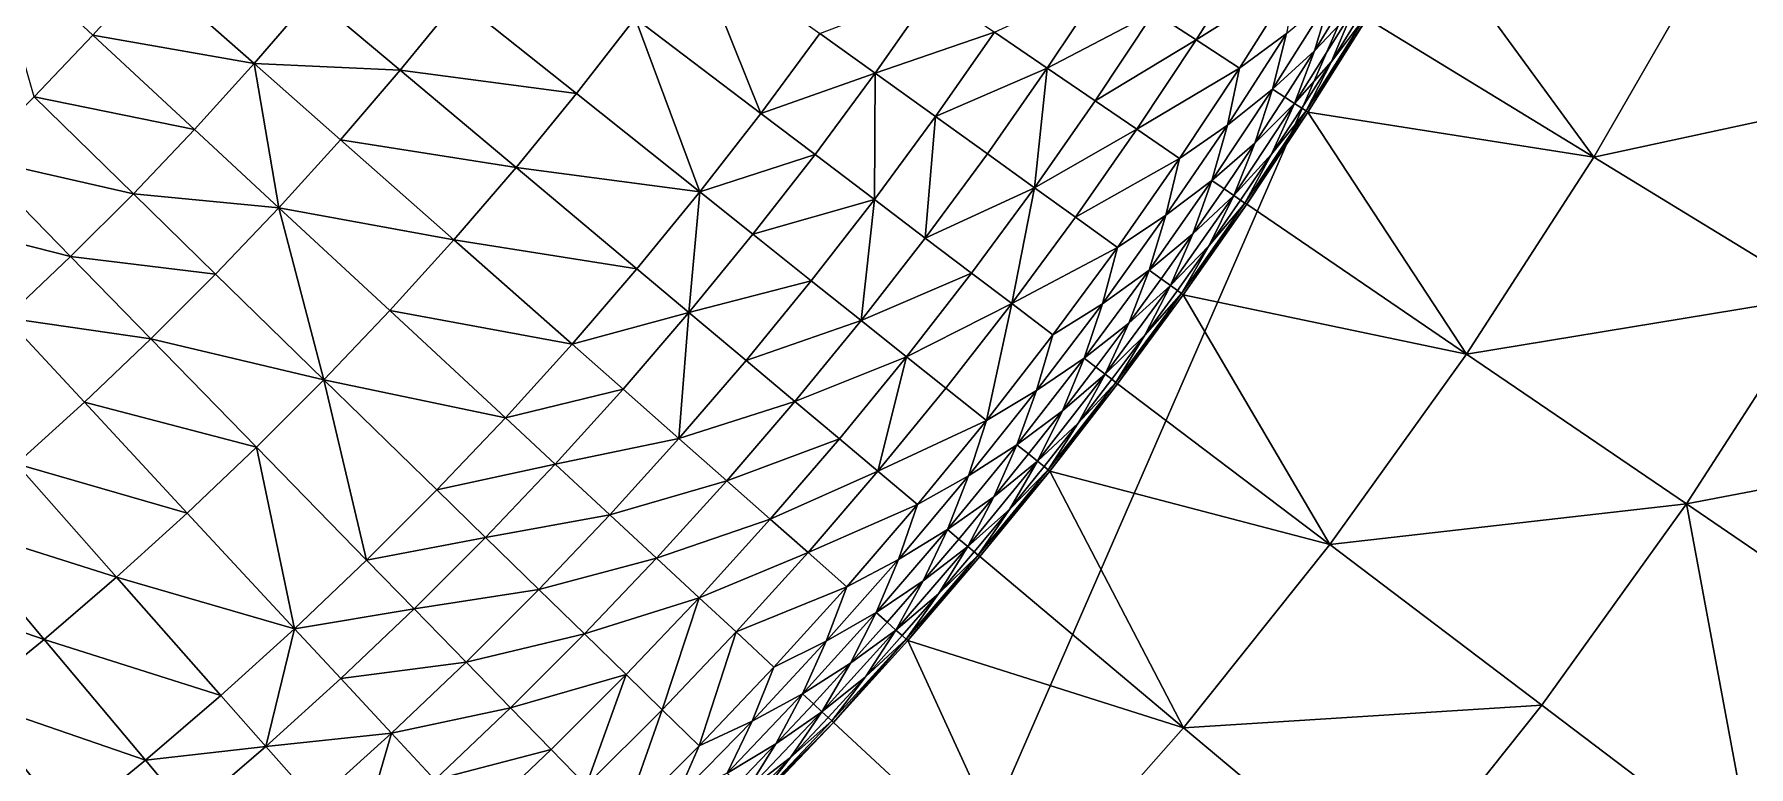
# Model space of a CAD drawing. Header units: millimetres. Extents: x -3250 to 5350, y -3250 to 3250.
# Drawn here: x 1382 to 2349, y -1725 to -1313 of the extents above; entities that cross this region are included whole.
import ezdxf

# ---------------------------------------------------------------- set-up
doc = ezdxf.new("R2010")
doc.units = ezdxf.units.MM
doc.header["$MEASUREMENT"] = 0
doc.layers.add('MESH_3D', color=2, linetype='CONTINUOUS')

msp = doc.modelspace()

# ---------------------------------------------------------------- linework, layer by layer
at = {"layer": 'MESH_3D'}
for points in [[(2150.48, 2436.79, 32500), (-3128.53, 880.23, 32500), (-2326.57, -2269.27, 32500)], [(2150.48, 2436.79, 32500), (-2326.57, -2269.27, 32500), (3105.61, 957.95, 32500)], [(3105.61, 957.95, 32500), (-2326.57, -2269.27, 32500), (-1962.36, -2590.68, 32500)], [(3105.61, 957.95, 32500), (-1962.36, -2590.68, 32500), (-1625, -2814.58, 32500)], [(3105.61, 957.95, 32500), (-1625, -2814.58, 32500), (-723.19, -3168.52, 32500)], [(3105.61, 957.95, 32500), (-723.19, -3168.52, 32500), (1410.12, -2928.15, 32500)], [(3105.61, 957.95, 32500), (1410.12, -2928.15, 32500), (2382.42, -2210.56, 32500)], [(2522.71, -1214.87, 24400), (2459.02, -1339.11, 24400), (2327.29, -1267.37, 24200)], [(2261.22, -1381.8, 24200), (2133.23, -1303.59, 24000), (2165.06, -1250, 24000)], [(2327.29, -1267.37, 24200), (2261.22, -1381.8, 24200), (2165.06, -1250, 24000)], [(1415.07, -1312.99, -794.3), (1381.89, -1347.86, -794.3), (1356.15, -1258.32, -840.76)], [(1447.36, -1277.3, -794.3), (1415.07, -1312.99, -794.3), (1356.15, -1258.32, -840.76)], [(1791.65, -1357.13, -547.31), (1720.75, -1303.42, -630.5), (1752.71, -1260.11, -630.5)], [(1824.93, -1312.04, -547.31), (1791.65, -1357.13, -547.31), (1752.71, -1260.11, -630.5)], [(2069.26, -1264.5, -303.82), (2037.09, -1315.69, -303.82), (2013.23, -1300.28, -355.73)], [(2094.17, -1279.72, -238.11), (2037.09, -1315.69, -303.82), (2069.26, -1264.5, -303.82)], [(2459.02, -1339.11, 24400), (2261.22, -1381.8, 24200), (2327.29, -1267.37, 24200)], [(1505.99, -1329.04, -744.25), (1415.07, -1312.99, -794.3), (1447.36, -1277.3, -794.3)], [(1538.65, -1291.08, -744.25), (1505.99, -1329.04, -744.25), (1447.36, -1277.3, -794.3)], [(1985.76, -1282.54, -406.77), (1953.17, -1331.65, -406.77), (1923.43, -1311.37, -455.71)], [(2013.23, -1300.28, -355.73), (1953.17, -1331.65, -406.77), (1985.76, -1282.54, -406.77)], [(2094.17, -1279.72, -238.11), (2061.61, -1331.53, -238.11), (2037.09, -1315.69, -303.82)], [(2088.08, -1312.03, -205.25), (2061.61, -1331.53, -238.11), (2094.17, -1279.72, -238.11)], [(1588.3, -1332.74, -698.41), (1505.99, -1329.04, -744.25), (1538.65, -1291.08, -744.25)], [(1621.03, -1292.73, -698.41), (1588.3, -1332.74, -698.41), (1538.65, -1291.08, -744.25)], [(1687.72, -1345.91, -630.5), (1588.3, -1332.74, -698.41), (1621.03, -1292.73, -698.41)], [(1720.75, -1303.42, -630.5), (1687.72, -1345.91, -630.5), (1621.03, -1292.73, -698.41)], [(1888.73, -1287.72, -506.08), (1856.04, -1334.4, -506.08), (1824.93, -1312.04, -547.31)], [(1923.43, -1311.37, -455.71), (1856.04, -1334.4, -506.08), (1888.73, -1287.72, -506.08)], [(2088.08, -1312.03, -205.25), (2112.97, -1291.21, -171.85), (2080.12, -1343.49, -171.85)], [(2103.73, -1321.86, -138.74), (2080.12, -1343.49, -171.85), (2112.97, -1291.21, -171.85)], [(2120.05, -1295.53, -138.74), (2103.73, -1321.86, -138.74), (2112.97, -1291.21, -171.85)], [(1757.26, -1401.37, -547.31), (1687.72, -1345.91, -630.5), (1720.75, -1303.42, -630.5)], [(1791.65, -1357.13, -547.31), (1757.26, -1401.37, -547.31), (1720.75, -1303.42, -630.5)], [(2013.23, -1300.28, -355.73), (1980.19, -1350.07, -355.73), (1953.17, -1331.65, -406.77)], [(2037.09, -1315.69, -303.82), (1980.19, -1350.07, -355.73), (2013.23, -1300.28, -355.73)], [(2103.73, -1321.86, -138.74), (2125.65, -1298.96, -105.25), (2092.61, -1351.55, -105.25)], [(2113.3, -1327.88, -71.93), (2092.61, -1351.55, -105.25), (2125.65, -1298.96, -105.25)], [(2132.22, -1302.97, -38.42), (2133.23, -1303.59), (2099.07, -1355.73, -38.42)], [(2113.3, -1327.88, -71.93), (2132.22, -1302.97, -38.42), (2099.07, -1355.73, -38.42)], [(2099.07, -1355.73, -38.42), (2133.23, -1303.59), (2100.06, -1356.37)], [(2133.23, -1303.59, 24000), (2100.06, -1356.37), (2133.23, -1303.59)], [(2133.23, -1303.59, 24000), (2100.06, -1356.37, 24000), (2100.06, -1356.37)], [(2261.22, -1381.8, 24200), (2100.06, -1356.37, 24000), (2133.23, -1303.59, 24000)], [(2120.05, -1295.53, -138.74), (2125.65, -1298.96, -105.25), (2103.73, -1321.86, -138.74)], [(2129.69, -1301.43, -71.93), (2113.3, -1327.88, -71.93), (2125.65, -1298.96, -105.25)], [(2129.69, -1301.43, -71.93), (2132.22, -1302.97, -38.42), (2113.3, -1327.88, -71.93)], [(1472.39, -1366.18, -744.25), (1381.89, -1347.86, -794.3), (1415.07, -1312.99, -794.3)], [(1505.99, -1329.04, -744.25), (1472.39, -1366.18, -744.25), (1415.07, -1312.99, -794.3)], [(1856.04, -1334.4, -506.08), (1791.65, -1357.13, -547.31), (1824.93, -1312.04, -547.31)], [(1923.43, -1311.37, -455.71), (1890.14, -1358.92, -455.71), (1856.04, -1334.4, -506.08)], [(1953.17, -1331.65, -406.77), (1890.14, -1358.92, -455.71), (1923.43, -1311.37, -455.71)], [(2088.08, -1312.03, -205.25), (2080.12, -1343.49, -171.85), (2054.72, -1363.68, -205.25)], [(2088.08, -1312.03, -205.25), (2054.72, -1363.68, -205.25), (2061.61, -1331.53, -238.11)], [(2037.09, -1315.69, -303.82), (2003.65, -1366.07, -303.82), (1980.19, -1350.07, -355.73)], [(2061.61, -1331.53, -238.11), (2003.65, -1366.07, -303.82), (2037.09, -1315.69, -303.82)], [(2103.73, -1321.86, -138.74), (2087.09, -1347.98, -138.74), (2080.12, -1343.49, -171.85)], [(2103.73, -1321.86, -138.74), (2092.61, -1351.55, -105.25), (2087.09, -1347.98, -138.74)], [(1519.89, -1410.25, -698.41), (1472.39, -1366.18, -744.25), (1505.99, -1329.04, -744.25)], [(1554.58, -1371.92, -698.41), (1519.89, -1410.25, -698.41), (1505.99, -1329.04, -744.25)], [(1588.3, -1332.74, -698.41), (1554.58, -1371.92, -698.41), (1505.99, -1329.04, -744.25)], [(1653.64, -1387.57, -630.5), (1554.58, -1371.92, -698.41), (1588.3, -1332.74, -698.41)], [(1687.72, -1345.91, -630.5), (1653.64, -1387.57, -630.5), (1588.3, -1332.74, -698.41)], [(1953.17, -1331.65, -406.77), (1919.36, -1379.93, -406.77), (1890.14, -1358.92, -455.71)], [(1945.91, -1399.02, -355.73), (1919.36, -1379.93, -406.77), (1953.17, -1331.65, -406.77)], [(1980.19, -1350.07, -355.73), (1945.91, -1399.02, -355.73), (1953.17, -1331.65, -406.77)], [(2061.61, -1331.53, -238.11), (2027.78, -1382.51, -238.11), (2003.65, -1366.07, -303.82)], [(2054.72, -1363.68, -205.25), (2027.78, -1382.51, -238.11), (2061.61, -1331.53, -238.11)], [(2113.3, -1327.88, -71.93), (2096.58, -1354.12, -71.93), (2092.61, -1351.55, -105.25)], [(2113.3, -1327.88, -71.93), (2099.07, -1355.73, -38.42), (2096.58, -1354.12, -71.93)], [(1856.04, -1334.4, -506.08), (1822.2, -1380.26, -506.08), (1791.65, -1357.13, -547.31)], [(1855.68, -1405.62, -455.71), (1822.2, -1380.26, -506.08), (1856.04, -1334.4, -506.08)], [(1890.14, -1358.92, -455.71), (1855.68, -1405.62, -455.71), (1856.04, -1334.4, -506.08)], [(2054.72, -1363.68, -205.25), (2080.12, -1343.49, -171.85), (2045.98, -1394.93, -171.85)], [(2070.12, -1373.9, -138.74), (2045.98, -1394.93, -171.85), (2080.12, -1343.49, -171.85)], [(2087.09, -1347.98, -138.74), (2070.12, -1373.9, -138.74), (2080.12, -1343.49, -171.85)], [(2459.02, -1339.11, 24400), (2389.21, -1460.02, 24400), (2261.22, -1381.8, 24200)], [(1437.87, -1402.46, -744.25), (1347.86, -1381.89, -794.3), (1381.89, -1347.86, -794.3)], [(1472.39, -1366.18, -744.25), (1437.87, -1402.46, -744.25), (1381.89, -1347.86, -794.3)], [(1757.26, -1401.37, -547.31), (1653.64, -1387.57, -630.5), (1687.72, -1345.91, -630.5)], [(2003.65, -1366.07, -303.82), (1945.91, -1399.02, -355.73), (1980.19, -1350.07, -355.73)], [(2070.12, -1373.9, -138.74), (2092.61, -1351.55, -105.25), (2058.26, -1403.3, -105.25)], [(2079.54, -1380.15, -71.93), (2058.26, -1403.3, -105.25), (2092.61, -1351.55, -105.25)], [(2087.09, -1347.98, -138.74), (2092.61, -1351.55, -105.25), (2070.12, -1373.9, -138.74)], [(2096.58, -1354.12, -71.93), (2079.54, -1380.15, -71.93), (2092.61, -1351.55, -105.25)], [(1822.2, -1380.26, -506.08), (1757.26, -1401.37, -547.31), (1791.65, -1357.13, -547.31)], [(1884.36, -1427.35, -406.77), (1855.68, -1405.62, -455.71), (1890.14, -1358.92, -455.71)], [(1919.36, -1379.93, -406.77), (1884.36, -1427.35, -406.77), (1890.14, -1358.92, -455.71)], [(2099.07, -1355.73, -38.42), (2065.6, -1408.3), (2064.62, -1407.63, -38.42)], [(2079.54, -1380.15, -71.93), (2099.07, -1355.73, -38.42), (2064.62, -1407.63, -38.42)], [(2099.07, -1355.73, -38.42), (2100.06, -1356.37), (2065.6, -1408.3)], [(2100.06, -1356.37, 24000), (2065.6, -1408.3), (2100.06, -1356.37)], [(2100.06, -1356.37, 24000), (2065.6, -1408.3, 24000), (2065.6, -1408.3)], [(2189.53, -1492.8, 24200), (2065.6, -1408.3, 24000), (2100.06, -1356.37, 24000)], [(2096.58, -1354.12, -71.93), (2099.07, -1355.73, -38.42), (2079.54, -1380.15, -71.93)], [(2261.22, -1381.8, 24200), (2189.53, -1492.8, 24200), (2100.06, -1356.37, 24000)], [(1519.89, -1410.25, -698.41), (1437.87, -1402.46, -744.25), (1472.39, -1366.18, -744.25)], [(1618.53, -1428.36, -630.5), (1519.89, -1410.25, -698.41), (1554.58, -1371.92, -698.41)], [(1653.64, -1387.57, -630.5), (1618.53, -1428.36, -630.5), (1554.58, -1371.92, -698.41)], [(2003.65, -1366.07, -303.82), (1968.97, -1415.6, -303.82), (1945.91, -1399.02, -355.73)], [(2027.78, -1382.51, -238.11), (1968.97, -1415.6, -303.82), (2003.65, -1366.07, -303.82)], [(2054.72, -1363.68, -205.25), (2045.98, -1394.93, -171.85), (2020.08, -1414.48, -205.25)], [(2054.72, -1363.68, -205.25), (2020.08, -1414.48, -205.25), (2027.78, -1382.51, -238.11)], [(1402.46, -1437.87, -744.25), (1312.99, -1415.07, -794.3), (1347.86, -1381.89, -794.3)], [(1437.87, -1402.46, -744.25), (1402.46, -1437.87, -744.25), (1347.86, -1381.89, -794.3)], [(1822.2, -1380.26, -506.08), (1787.22, -1425.26, -506.08), (1757.26, -1401.37, -547.31)], [(1855.68, -1405.62, -455.71), (1787.22, -1425.26, -506.08), (1822.2, -1380.26, -506.08)], [(1945.91, -1399.02, -355.73), (1884.36, -1427.35, -406.77), (1919.36, -1379.93, -406.77)], [(2070.12, -1373.9, -138.74), (2052.83, -1399.6, -138.74), (2045.98, -1394.93, -171.85)], [(2070.12, -1373.9, -138.74), (2058.26, -1403.3, -105.25), (2052.83, -1399.6, -138.74)], [(2079.54, -1380.15, -71.93), (2062.17, -1405.97, -71.93), (2058.26, -1403.3, -105.25)], [(2079.54, -1380.15, -71.93), (2064.62, -1407.63, -38.42), (2062.17, -1405.97, -71.93)], [(2389.21, -1460.02, 24400), (2189.53, -1492.8, 24200), (2261.22, -1381.8, 24200)], [(1721.78, -1444.74, -547.31), (1618.53, -1428.36, -630.5), (1653.64, -1387.57, -630.5)], [(1757.26, -1401.37, -547.31), (1721.78, -1444.74, -547.31), (1653.64, -1387.57, -630.5)], [(2027.78, -1382.51, -238.11), (1992.68, -1432.64, -238.11), (1968.97, -1415.6, -303.82)], [(2020.08, -1414.48, -205.25), (1992.68, -1432.64, -238.11), (2027.78, -1382.51, -238.11)], [(1751.13, -1469.38, -506.08), (1721.78, -1444.74, -547.31), (1757.26, -1401.37, -547.31)], [(1787.22, -1425.26, -506.08), (1751.13, -1469.38, -506.08), (1757.26, -1401.37, -547.31)], [(1945.91, -1399.02, -355.73), (1910.43, -1447.1, -355.73), (1884.36, -1427.35, -406.77)], [(1933.07, -1464.24, -303.82), (1910.43, -1447.1, -355.73), (1945.91, -1399.02, -355.73)], [(1968.97, -1415.6, -303.82), (1933.07, -1464.24, -303.82), (1945.91, -1399.02, -355.73)], [(2020.08, -1414.48, -205.25), (2045.98, -1394.93, -171.85), (2010.57, -1445.5, -171.85)], [(2035.23, -1425.08, -138.74), (2010.57, -1445.5, -171.85), (2045.98, -1394.93, -171.85)], [(2052.83, -1399.6, -138.74), (2035.23, -1425.08, -138.74), (2045.98, -1394.93, -171.85)], [(2052.83, -1399.6, -138.74), (2058.26, -1403.3, -105.25), (2035.23, -1425.08, -138.74)], [(1484.26, -1447.71, -698.41), (1402.46, -1437.87, -744.25), (1437.87, -1402.46, -744.25)], [(1519.89, -1410.25, -698.41), (1484.26, -1447.71, -698.41), (1437.87, -1402.46, -744.25)], [(1545.32, -1507.26, -630.5), (1484.26, -1447.71, -698.41), (1519.89, -1410.25, -698.41)], [(1582.42, -1468.27, -630.5), (1545.32, -1507.26, -630.5), (1519.89, -1410.25, -698.41)], [(1618.53, -1428.36, -630.5), (1582.42, -1468.27, -630.5), (1519.89, -1410.25, -698.41)], [(1855.68, -1405.62, -455.71), (1820.06, -1451.45, -455.71), (1787.22, -1425.26, -506.08)], [(1848.19, -1473.88, -406.77), (1820.06, -1451.45, -455.71), (1855.68, -1405.62, -455.71)], [(1884.36, -1427.35, -406.77), (1848.19, -1473.88, -406.77), (1855.68, -1405.62, -455.71)], [(2035.23, -1425.08, -138.74), (2058.26, -1403.3, -105.25), (2022.64, -1454.18, -105.25)], [(2044.49, -1431.56, -71.93), (2022.64, -1454.18, -105.25), (2058.26, -1403.3, -105.25)], [(2064.62, -1407.63, -38.42), (2065.6, -1408.3), (2028.89, -1458.67, -38.42)], [(2044.49, -1431.56, -71.93), (2064.62, -1407.63, -38.42), (2028.89, -1458.67, -38.42)], [(2028.89, -1458.67, -38.42), (2065.6, -1408.3), (2029.85, -1459.36)], [(2065.6, -1408.3, 24000), (2029.85, -1459.36), (2065.6, -1408.3)], [(2065.6, -1408.3, 24000), (2029.85, -1459.36, 24000), (2029.85, -1459.36)], [(2189.53, -1492.8, 24200), (2029.85, -1459.36, 24000), (2065.6, -1408.3, 24000)], [(2062.17, -1405.97, -71.93), (2044.49, -1431.56, -71.93), (2058.26, -1403.3, -105.25)], [(2062.17, -1405.97, -71.93), (2064.62, -1407.63, -38.42), (2044.49, -1431.56, -71.93)], [(1402.46, -1437.87, -744.25), (1366.18, -1472.39, -744.25), (1312.99, -1415.07, -794.3)], [(1992.68, -1432.64, -238.11), (1933.07, -1464.24, -303.82), (1968.97, -1415.6, -303.82)], [(2020.08, -1414.48, -205.25), (2010.57, -1445.5, -171.85), (1984.19, -1464.4, -205.25)], [(2020.08, -1414.48, -205.25), (1984.19, -1464.4, -205.25), (1992.68, -1432.64, -238.11)], [(1685.23, -1487.22, -547.31), (1582.42, -1468.27, -630.5), (1618.53, -1428.36, -630.5)], [(1721.78, -1444.74, -547.31), (1685.23, -1487.22, -547.31), (1618.53, -1428.36, -630.5)], [(1820.06, -1451.45, -455.71), (1751.13, -1469.38, -506.08), (1787.22, -1425.26, -506.08)], [(1910.43, -1447.1, -355.73), (1848.19, -1473.88, -406.77), (1884.36, -1427.35, -406.77)], [(2035.23, -1425.08, -138.74), (2017.3, -1450.34, -138.74), (2010.57, -1445.5, -171.85)], [(2035.23, -1425.08, -138.74), (2022.64, -1454.18, -105.25), (2017.3, -1450.34, -138.74)], [(1447.71, -1484.26, -698.41), (1366.18, -1472.39, -744.25), (1402.46, -1437.87, -744.25)], [(1484.26, -1447.71, -698.41), (1447.71, -1484.26, -698.41), (1402.46, -1437.87, -744.25)], [(1992.68, -1432.64, -238.11), (1956.34, -1481.87, -238.11), (1933.07, -1464.24, -303.82)], [(1984.19, -1464.4, -205.25), (1956.34, -1481.87, -238.11), (1992.68, -1432.64, -238.11)], [(2044.49, -1431.56, -71.93), (2026.48, -1456.94, -71.93), (2022.64, -1454.18, -105.25)], [(2044.49, -1431.56, -71.93), (2028.89, -1458.67, -38.42), (2026.48, -1456.94, -71.93)], [(1545.32, -1507.26, -630.5), (1447.71, -1484.26, -698.41), (1484.26, -1447.71, -698.41)], [(1751.13, -1469.38, -506.08), (1685.23, -1487.22, -547.31), (1721.78, -1444.74, -547.31)], [(1910.43, -1447.1, -355.73), (1873.76, -1494.27, -355.73), (1848.19, -1473.88, -406.77)], [(1933.07, -1464.24, -303.82), (1873.76, -1494.27, -355.73), (1910.43, -1447.1, -355.73)], [(1984.19, -1464.4, -205.25), (2010.57, -1445.5, -171.85), (1973.91, -1495.18, -171.85)], [(1999.07, -1475.38, -138.74), (1973.91, -1495.18, -171.85), (2010.57, -1445.5, -171.85)], [(2017.3, -1450.34, -138.74), (1999.07, -1475.38, -138.74), (2010.57, -1445.5, -171.85)], [(1820.06, -1451.45, -455.71), (1783.31, -1496.37, -455.71), (1751.13, -1469.38, -506.08)], [(1848.19, -1473.88, -406.77), (1783.31, -1496.37, -455.71), (1820.06, -1451.45, -455.71)], [(1999.07, -1475.38, -138.74), (2022.64, -1454.18, -105.25), (1985.75, -1504.15, -105.25)], [(2008.16, -1482.09, -71.93), (1985.75, -1504.15, -105.25), (2022.64, -1454.18, -105.25)], [(2028.89, -1458.67, -38.42), (1992.83, -1509.51), (1991.89, -1508.8, -38.42)], [(2008.16, -1482.09, -71.93), (2028.89, -1458.67, -38.42), (1991.89, -1508.8, -38.42)], [(2028.89, -1458.67, -38.42), (2029.85, -1459.36), (1992.83, -1509.51)], [(2029.85, -1459.36, 24000), (1992.83, -1509.51), (2029.85, -1459.36)], [(2029.85, -1459.36, 24000), (1992.83, -1509.51, 24000), (1992.83, -1509.51)], [(2112.4, -1600.08, 24200), (1992.83, -1509.51, 24000), (2029.85, -1459.36, 24000)], [(2017.3, -1450.34, -138.74), (2022.64, -1454.18, -105.25), (1999.07, -1475.38, -138.74)], [(2026.48, -1456.94, -71.93), (2008.16, -1482.09, -71.93), (2022.64, -1454.18, -105.25)], [(2026.48, -1456.94, -71.93), (2028.89, -1458.67, -38.42), (2008.16, -1482.09, -71.93)], [(2189.53, -1492.8, 24200), (2112.4, -1600.08, 24200), (2029.85, -1459.36, 24000)], [(1647.63, -1528.77, -547.31), (1545.32, -1507.26, -630.5), (1582.42, -1468.27, -630.5)], [(1685.23, -1487.22, -547.31), (1647.63, -1528.77, -547.31), (1582.42, -1468.27, -630.5)], [(1933.07, -1464.24, -303.82), (1895.97, -1511.98, -303.82), (1873.76, -1494.27, -355.73)], [(1918.79, -1530.18, -238.11), (1895.97, -1511.98, -303.82), (1933.07, -1464.24, -303.82)], [(1956.34, -1481.87, -238.11), (1918.79, -1530.18, -238.11), (1933.07, -1464.24, -303.82)], [(1984.19, -1464.4, -205.25), (1973.91, -1495.18, -171.85), (1947.07, -1513.41, -205.25)], [(1984.19, -1464.4, -205.25), (1947.07, -1513.41, -205.25), (1956.34, -1481.87, -238.11)], [(2389.21, -1460.02, 24400), (2313.47, -1577.3, 24400), (2189.53, -1492.8, 24200)], [(2517.21, -1538.23, 24600), (2313.47, -1577.3, 24400), (2389.21, -1460.02, 24400)], [(1410.25, -1519.89, -698.41), (1371.92, -1554.58, -698.41), (1366.18, -1472.39, -744.25)], [(1447.71, -1484.26, -698.41), (1410.25, -1519.89, -698.41), (1366.18, -1472.39, -744.25)], [(1751.13, -1469.38, -506.08), (1713.96, -1512.58, -506.08), (1685.23, -1487.22, -547.31)], [(1745.45, -1540.36, -455.71), (1713.96, -1512.58, -506.08), (1751.13, -1469.38, -506.08)], [(1783.31, -1496.37, -455.71), (1745.45, -1540.36, -455.71), (1751.13, -1469.38, -506.08)], [(1848.19, -1473.88, -406.77), (1810.87, -1519.5, -406.77), (1783.31, -1496.37, -455.71)], [(1873.76, -1494.27, -355.73), (1810.87, -1519.5, -406.77), (1848.19, -1473.88, -406.77)], [(1999.07, -1475.38, -138.74), (1980.52, -1500.18, -138.74), (1973.91, -1495.18, -171.85)], [(1999.07, -1475.38, -138.74), (1985.75, -1504.15, -105.25), (1980.52, -1500.18, -138.74)], [(1507.26, -1545.32, -630.5), (1410.25, -1519.89, -698.41), (1447.71, -1484.26, -698.41)], [(1545.32, -1507.26, -630.5), (1507.26, -1545.32, -630.5), (1447.71, -1484.26, -698.41)], [(1713.96, -1512.58, -506.08), (1647.63, -1528.77, -547.31), (1685.23, -1487.22, -547.31)], [(1947.07, -1513.41, -205.25), (1918.79, -1530.18, -238.11), (1956.34, -1481.87, -238.11)], [(2008.16, -1482.09, -71.93), (1989.53, -1507.01, -71.93), (1985.75, -1504.15, -105.25)], [(2008.16, -1482.09, -71.93), (1991.89, -1508.8, -38.42), (1989.53, -1507.01, -71.93)], [(1810.87, -1519.5, -406.77), (1745.45, -1540.36, -455.71), (1783.31, -1496.37, -455.71)], [(1873.76, -1494.27, -355.73), (1835.92, -1540.52, -355.73), (1810.87, -1519.5, -406.77)], [(1857.68, -1558.78, -303.82), (1835.92, -1540.52, -355.73), (1873.76, -1494.27, -355.73)], [(1895.97, -1511.98, -303.82), (1857.68, -1558.78, -303.82), (1873.76, -1494.27, -355.73)], [(1947.07, -1513.41, -205.25), (1973.91, -1495.18, -171.85), (1936.02, -1543.92, -171.85)], [(1961.66, -1524.76, -138.74), (1936.02, -1543.92, -171.85), (1973.91, -1495.18, -171.85)], [(1980.52, -1500.18, -138.74), (1961.66, -1524.76, -138.74), (1973.91, -1495.18, -171.85)], [(2313.47, -1577.3, 24400), (2112.4, -1600.08, 24200), (2189.53, -1492.8, 24200)], [(1569.37, -1609, -547.31), (1507.26, -1545.32, -630.5), (1545.32, -1507.26, -630.5)], [(1609, -1569.37, -547.31), (1569.37, -1609, -547.31), (1545.32, -1507.26, -630.5)], [(1647.63, -1528.77, -547.31), (1609, -1569.37, -547.31), (1545.32, -1507.26, -630.5)], [(1961.66, -1524.76, -138.74), (1985.75, -1504.15, -105.25), (1947.64, -1553.19, -105.25)], [(1970.59, -1531.69, -71.93), (1947.64, -1553.19, -105.25), (1985.75, -1504.15, -105.25)], [(1980.52, -1500.18, -138.74), (1985.75, -1504.15, -105.25), (1961.66, -1524.76, -138.74)], [(1989.53, -1507.01, -71.93), (1970.59, -1531.69, -71.93), (1985.75, -1504.15, -105.25)], [(1989.53, -1507.01, -71.93), (1991.89, -1508.8, -38.42), (1970.59, -1531.69, -71.93)], [(1713.96, -1512.58, -506.08), (1675.71, -1554.84, -506.08), (1647.63, -1528.77, -547.31)], [(1745.45, -1540.36, -455.71), (1675.71, -1554.84, -506.08), (1713.96, -1512.58, -506.08)], [(1918.79, -1530.18, -238.11), (1857.68, -1558.78, -303.82), (1895.97, -1511.98, -303.82)], [(1947.07, -1513.41, -205.25), (1908.73, -1561.48, -205.25), (1918.79, -1530.18, -238.11)], [(1947.07, -1513.41, -205.25), (1936.02, -1543.92, -171.85), (1908.73, -1561.48, -205.25)], [(1991.89, -1508.8, -38.42), (1954.58, -1558.72), (1953.66, -1557.99, -38.42)], [(1970.59, -1531.69, -71.93), (1991.89, -1508.8, -38.42), (1953.66, -1557.99, -38.42)], [(1991.89, -1508.8, -38.42), (1992.83, -1509.51), (1954.58, -1558.72)], [(1992.83, -1509.51, 24000), (1954.58, -1558.72), (1992.83, -1509.51)], [(1992.83, -1509.51, 24000), (1954.58, -1558.72, 24000), (1954.58, -1558.72)], [(2112.4, -1600.08, 24200), (1954.58, -1558.72, 24000), (1992.83, -1509.51, 24000)], [(1468.27, -1582.42, -630.5), (1371.92, -1554.58, -698.41), (1410.25, -1519.89, -698.41)], [(1507.26, -1545.32, -630.5), (1468.27, -1582.42, -630.5), (1410.25, -1519.89, -698.41)], [(1810.87, -1519.5, -406.77), (1772.43, -1564.18, -406.77), (1745.45, -1540.36, -455.71)], [(1835.92, -1540.52, -355.73), (1772.43, -1564.18, -406.77), (1810.87, -1519.5, -406.77)], [(1961.66, -1524.76, -138.74), (1942.5, -1549.09, -138.74), (1936.02, -1543.92, -171.85)], [(1961.66, -1524.76, -138.74), (1947.64, -1553.19, -105.25), (1942.5, -1549.09, -138.74)], [(1675.71, -1554.84, -506.08), (1609, -1569.37, -547.31), (1647.63, -1528.77, -547.31)], [(1918.79, -1530.18, -238.11), (1880.05, -1577.55, -238.11), (1857.68, -1558.78, -303.82)], [(1908.73, -1561.48, -205.25), (1880.05, -1577.55, -238.11), (1918.79, -1530.18, -238.11)], [(1970.59, -1531.69, -71.93), (1951.34, -1556.14, -71.93), (1947.64, -1553.19, -105.25)], [(1970.59, -1531.69, -71.93), (1953.66, -1557.99, -38.42), (1951.34, -1556.14, -71.93)], [(1528.77, -1647.63, -547.31), (1468.27, -1582.42, -630.5), (1507.26, -1545.32, -630.5)], [(1569.37, -1609, -547.31), (1528.77, -1647.63, -547.31), (1507.26, -1545.32, -630.5)], [(1745.45, -1540.36, -455.71), (1706.5, -1583.4, -455.71), (1675.71, -1554.84, -506.08)], [(1772.43, -1564.18, -406.77), (1706.5, -1583.4, -455.71), (1745.45, -1540.36, -455.71)], [(1835.92, -1540.52, -355.73), (1796.95, -1585.82, -355.73), (1772.43, -1564.18, -406.77)], [(1857.68, -1558.78, -303.82), (1796.95, -1585.82, -355.73), (1835.92, -1540.52, -355.73)], [(1908.73, -1561.48, -205.25), (1936.02, -1543.92, -171.85), (1896.93, -1591.71, -171.85)], [(1923.04, -1573.19, -138.74), (1896.93, -1591.71, -171.85), (1936.02, -1543.92, -171.85)], [(1942.5, -1549.09, -138.74), (1923.04, -1573.19, -138.74), (1936.02, -1543.92, -171.85)], [(2517.21, -1538.23, 24600), (2437.4, -1661.79, 24600), (2313.47, -1577.3, 24400)], [(1428.36, -1618.53, -630.5), (1332.74, -1588.3, -698.41), (1371.92, -1554.58, -698.41)], [(1468.27, -1582.42, -630.5), (1428.36, -1618.53, -630.5), (1371.92, -1554.58, -698.41)], [(1675.71, -1554.84, -506.08), (1636.43, -1596.13, -506.08), (1609, -1569.37, -547.31)], [(1706.5, -1583.4, -455.71), (1636.43, -1596.13, -506.08), (1675.71, -1554.84, -506.08)], [(1923.04, -1573.19, -138.74), (1947.64, -1553.19, -105.25), (1908.31, -1601.26, -105.25)], [(1931.79, -1580.35, -71.93), (1908.31, -1601.26, -105.25), (1947.64, -1553.19, -105.25)], [(1942.5, -1549.09, -138.74), (1947.64, -1553.19, -105.25), (1923.04, -1573.19, -138.74)], [(1951.34, -1556.14, -71.93), (1931.79, -1580.35, -71.93), (1947.64, -1553.19, -105.25)], [(1951.34, -1556.14, -71.93), (1953.66, -1557.99, -38.42), (1931.79, -1580.35, -71.93)], [(1772.43, -1564.18, -406.77), (1732.88, -1607.88, -406.77), (1706.5, -1583.4, -455.71)], [(1796.95, -1585.82, -355.73), (1732.88, -1607.88, -406.77), (1772.43, -1564.18, -406.77)], [(1857.68, -1558.78, -303.82), (1818.24, -1604.61, -303.82), (1796.95, -1585.82, -355.73)], [(1880.05, -1577.55, -238.11), (1818.24, -1604.61, -303.82), (1857.68, -1558.78, -303.82)], [(1908.73, -1561.48, -205.25), (1896.93, -1591.71, -171.85), (1869.21, -1608.58, -205.25)], [(1908.73, -1561.48, -205.25), (1869.21, -1608.58, -205.25), (1880.05, -1577.55, -238.11)], [(1953.66, -1557.99, -38.42), (1954.58, -1558.72), (1914.21, -1606.21, -38.42)], [(1931.79, -1580.35, -71.93), (1953.66, -1557.99, -38.42), (1914.21, -1606.21, -38.42)], [(1914.21, -1606.21, -38.42), (1954.58, -1558.72), (1915.11, -1606.97)], [(1954.58, -1558.72, 24000), (1915.11, -1606.97), (1954.58, -1558.72)], [(1954.58, -1558.72, 24000), (1915.11, -1606.97, 24000), (1915.11, -1606.97)], [(2030.02, -1703.39, 24200), (1915.11, -1606.97, 24000), (1954.58, -1558.72, 24000)], [(2112.4, -1600.08, 24200), (2030.02, -1703.39, 24200), (1954.58, -1558.72, 24000)], [(1636.43, -1596.13, -506.08), (1569.37, -1609, -547.31), (1609, -1569.37, -547.31)], [(1923.04, -1573.19, -138.74), (1903.28, -1597.04, -138.74), (1896.93, -1591.71, -171.85)], [(1923.04, -1573.19, -138.74), (1908.31, -1601.26, -105.25), (1903.28, -1597.04, -138.74)], [(1528.77, -1647.63, -547.31), (1428.36, -1618.53, -630.5), (1468.27, -1582.42, -630.5)], [(1706.5, -1583.4, -455.71), (1666.49, -1625.45, -455.71), (1636.43, -1596.13, -506.08)], [(1732.88, -1607.88, -406.77), (1666.49, -1625.45, -455.71), (1706.5, -1583.4, -455.71)], [(1880.05, -1577.55, -238.11), (1840.13, -1623.93, -238.11), (1818.24, -1604.61, -303.82)], [(1869.21, -1608.58, -205.25), (1840.13, -1623.93, -238.11), (1880.05, -1577.55, -238.11)], [(1931.79, -1580.35, -71.93), (1911.94, -1604.31, -71.93), (1908.31, -1601.26, -105.25)], [(1931.79, -1580.35, -71.93), (1914.21, -1606.21, -38.42), (1911.94, -1604.31, -71.93)], [(2313.47, -1577.3, 24400), (2231.97, -1690.65, 24400), (2112.4, -1600.08, 24200)], [(2351.54, -1781.22, 24600), (2231.97, -1690.65, 24400), (2313.47, -1577.3, 24400)], [(2437.4, -1661.79, 24600), (2351.54, -1781.22, 24600), (2313.47, -1577.3, 24400)], [(1387.57, -1653.64, -630.5), (1292.73, -1621.03, -698.41), (1332.74, -1588.3, -698.41)], [(1428.36, -1618.53, -630.5), (1387.57, -1653.64, -630.5), (1332.74, -1588.3, -698.41)], [(1796.95, -1585.82, -355.73), (1756.85, -1630.12, -355.73), (1732.88, -1607.88, -406.77)], [(1818.24, -1604.61, -303.82), (1756.85, -1630.12, -355.73), (1796.95, -1585.82, -355.73)], [(1869.21, -1608.58, -205.25), (1896.93, -1591.71, -171.85), (1856.65, -1638.51, -171.85)], [(1883.22, -1620.64, -138.74), (1856.65, -1638.51, -171.85), (1896.93, -1591.71, -171.85)], [(1903.28, -1597.04, -138.74), (1883.22, -1620.64, -138.74), (1896.93, -1591.71, -171.85)], [(1636.43, -1596.13, -506.08), (1596.13, -1636.43, -506.08), (1569.37, -1609, -547.31)], [(1666.49, -1625.45, -455.71), (1596.13, -1636.43, -506.08), (1636.43, -1596.13, -506.08)], [(1883.22, -1620.64, -138.74), (1908.31, -1601.26, -105.25), (1867.8, -1648.34, -105.25)], [(1891.79, -1628.02, -71.93), (1867.8, -1648.34, -105.25), (1908.31, -1601.26, -105.25)], [(1903.28, -1597.04, -138.74), (1908.31, -1601.26, -105.25), (1883.22, -1620.64, -138.74)], [(1911.94, -1604.31, -71.93), (1891.79, -1628.02, -71.93), (1908.31, -1601.26, -105.25)], [(1911.94, -1604.31, -71.93), (1914.21, -1606.21, -38.42), (1891.79, -1628.02, -71.93)], [(2231.97, -1690.65, 24400), (2030.02, -1703.39, 24200), (2112.4, -1600.08, 24200)], [(1596.13, -1636.43, -506.08), (1528.77, -1647.63, -547.31), (1569.37, -1609, -547.31)], [(1732.88, -1607.88, -406.77), (1692.26, -1650.58, -406.77), (1666.49, -1625.45, -455.71)], [(1756.85, -1630.12, -355.73), (1692.26, -1650.58, -406.77), (1732.88, -1607.88, -406.77)], [(1818.24, -1604.61, -303.82), (1777.67, -1649.44, -303.82), (1756.85, -1630.12, -355.73)], [(1840.13, -1623.93, -238.11), (1777.67, -1649.44, -303.82), (1818.24, -1604.61, -303.82)], [(1869.21, -1608.58, -205.25), (1828.52, -1654.68, -205.25), (1840.13, -1623.93, -238.11)], [(1869.21, -1608.58, -205.25), (1856.65, -1638.51, -171.85), (1828.52, -1654.68, -205.25)], [(1914.21, -1606.21, -38.42), (1874.45, -1654.21), (1873.57, -1653.43, -38.42)], [(1891.79, -1628.02, -71.93), (1914.21, -1606.21, -38.42), (1873.57, -1653.43, -38.42)], [(1914.21, -1606.21, -38.42), (1915.11, -1606.97), (1874.45, -1654.21)], [(1915.11, -1606.97, 24000), (1874.45, -1654.21), (1915.11, -1606.97)], [(1915.11, -1606.97, 24000), (1874.45, -1654.21, 24000), (1874.45, -1654.21)], [(2030.02, -1703.39, 24200), (1874.45, -1654.21, 24000), (1915.11, -1606.97, 24000)], [(1387.57, -1653.64, -630.5), (1345.91, -1687.72, -630.5), (1292.73, -1621.03, -698.41)], [(1487.22, -1685.23, -547.31), (1387.57, -1653.64, -630.5), (1428.36, -1618.53, -630.5)], [(1528.77, -1647.63, -547.31), (1487.22, -1685.23, -547.31), (1428.36, -1618.53, -630.5)], [(1883.22, -1620.64, -138.74), (1862.87, -1643.99, -138.74), (1856.65, -1638.51, -171.85)], [(1883.22, -1620.64, -138.74), (1867.8, -1648.34, -105.25), (1862.87, -1643.99, -138.74)], [(1666.49, -1625.45, -455.71), (1625.45, -1666.49, -455.71), (1596.13, -1636.43, -506.08)], [(1692.26, -1650.58, -406.77), (1625.45, -1666.49, -455.71), (1666.49, -1625.45, -455.71)], [(1756.85, -1630.12, -355.73), (1715.67, -1673.41, -355.73), (1692.26, -1650.58, -406.77)], [(1736, -1693.25, -303.82), (1715.67, -1673.41, -355.73), (1756.85, -1630.12, -355.73)], [(1777.67, -1649.44, -303.82), (1736, -1693.25, -303.82), (1756.85, -1630.12, -355.73)], [(1840.13, -1623.93, -238.11), (1799.07, -1669.3, -238.11), (1777.67, -1649.44, -303.82)], [(1828.52, -1654.68, -205.25), (1799.07, -1669.3, -238.11), (1840.13, -1623.93, -238.11)], [(1891.79, -1628.02, -71.93), (1871.35, -1651.47, -71.93), (1867.8, -1648.34, -105.25)], [(1891.79, -1628.02, -71.93), (1873.57, -1653.43, -38.42), (1871.35, -1651.47, -71.93)], [(1596.13, -1636.43, -506.08), (1554.84, -1675.71, -506.08), (1528.77, -1647.63, -547.31)], [(1625.45, -1666.49, -455.71), (1554.84, -1675.71, -506.08), (1596.13, -1636.43, -506.08)], [(1828.52, -1654.68, -205.25), (1856.65, -1638.51, -171.85), (1815.23, -1684.28, -171.85)], [(1842.23, -1667.09, -138.74), (1815.23, -1684.28, -171.85), (1856.65, -1638.51, -171.85)], [(1862.87, -1643.99, -138.74), (1842.23, -1667.09, -138.74), (1856.65, -1638.51, -171.85)], [(1512.58, -1713.96, -506.08), (1487.22, -1685.23, -547.31), (1528.77, -1647.63, -547.31)], [(1554.84, -1675.71, -506.08), (1512.58, -1713.96, -506.08), (1528.77, -1647.63, -547.31)], [(1692.26, -1650.58, -406.77), (1650.58, -1692.26, -406.77), (1625.45, -1666.49, -455.71)], [(1715.67, -1673.41, -355.73), (1650.58, -1692.26, -406.77), (1692.26, -1650.58, -406.77)], [(1756.9, -1713.63, -238.11), (1736, -1693.25, -303.82), (1777.67, -1649.44, -303.82)], [(1799.07, -1669.3, -238.11), (1756.9, -1713.63, -238.11), (1777.67, -1649.44, -303.82)], [(1842.23, -1667.09, -138.74), (1867.8, -1648.34, -105.25), (1826.12, -1694.39, -105.25)], [(1850.61, -1674.67, -71.93), (1826.12, -1694.39, -105.25), (1867.8, -1648.34, -105.25)], [(1862.87, -1643.99, -138.74), (1867.8, -1648.34, -105.25), (1842.23, -1667.09, -138.74)], [(1871.35, -1651.47, -71.93), (1850.61, -1674.67, -71.93), (1867.8, -1648.34, -105.25)], [(1871.35, -1651.47, -71.93), (1873.57, -1653.43, -38.42), (1850.61, -1674.67, -71.93)], [(1444.74, -1721.78, -547.31), (1345.91, -1687.72, -630.5), (1387.57, -1653.64, -630.5)], [(1487.22, -1685.23, -547.31), (1444.74, -1721.78, -547.31), (1387.57, -1653.64, -630.5)], [(1828.52, -1654.68, -205.25), (1786.7, -1699.76, -205.25), (1799.07, -1669.3, -238.11)], [(1828.52, -1654.68, -205.25), (1815.23, -1684.28, -171.85), (1786.7, -1699.76, -205.25)], [(1873.57, -1653.43, -38.42), (1832.63, -1700.43), (1831.76, -1699.63, -38.42)], [(1850.61, -1674.67, -71.93), (1873.57, -1653.43, -38.42), (1831.76, -1699.63, -38.42)], [(1873.57, -1653.43, -38.42), (1874.45, -1654.21), (1832.63, -1700.43)], [(1874.45, -1654.21, 24000), (1832.63, -1700.43, 24000), (1832.63, -1700.43)], [(1874.45, -1654.21, 24000), (1832.63, -1700.43), (1874.45, -1654.21)], [(1942.59, -1802.46, 24200), (1832.63, -1700.43, 24000), (1874.45, -1654.21, 24000)], [(2030.02, -1703.39, 24200), (1942.59, -1802.46, 24200), (1874.45, -1654.21, 24000)], [(1625.45, -1666.49, -455.71), (1583.4, -1706.5, -455.71), (1554.84, -1675.71, -506.08)], [(1650.58, -1692.26, -406.77), (1583.4, -1706.5, -455.71), (1625.45, -1666.49, -455.71)], [(1786.7, -1699.76, -205.25), (1756.9, -1713.63, -238.11), (1799.07, -1669.3, -238.11)], [(1842.23, -1667.09, -138.74), (1821.31, -1689.92, -138.74), (1815.23, -1684.28, -171.85)], [(1842.23, -1667.09, -138.74), (1826.12, -1694.39, -105.25), (1821.31, -1689.92, -138.74)], [(1583.4, -1706.5, -455.71), (1512.58, -1713.96, -506.08), (1554.84, -1675.71, -506.08)], [(1715.67, -1673.41, -355.73), (1673.41, -1715.67, -355.73), (1650.58, -1692.26, -406.77)], [(1693.25, -1736, -303.82), (1673.41, -1715.67, -355.73), (1715.67, -1673.41, -355.73)], [(1736, -1693.25, -303.82), (1693.25, -1736, -303.82), (1715.67, -1673.41, -355.73)], [(1850.61, -1674.67, -71.93), (1829.59, -1697.61, -71.93), (1826.12, -1694.39, -105.25)], [(1850.61, -1674.67, -71.93), (1831.76, -1699.63, -38.42), (1829.59, -1697.61, -71.93)], [(1401.37, -1757.26, -547.31), (1303.42, -1720.75, -630.5), (1345.91, -1687.72, -630.5)], [(1444.74, -1721.78, -547.31), (1401.37, -1757.26, -547.31), (1345.91, -1687.72, -630.5)], [(1512.58, -1713.96, -506.08), (1444.74, -1721.78, -547.31), (1487.22, -1685.23, -547.31)], [(1786.7, -1699.76, -205.25), (1815.23, -1684.28, -171.85), (1772.67, -1729.02, -171.85)], [(1800.1, -1712.5, -138.74), (1772.67, -1729.02, -171.85), (1815.23, -1684.28, -171.85)], [(1821.31, -1689.92, -138.74), (1800.1, -1712.5, -138.74), (1815.23, -1684.28, -171.85)], [(1821.31, -1689.92, -138.74), (1826.12, -1694.39, -105.25), (1800.1, -1712.5, -138.74)], [(2231.97, -1690.65, 24400), (2144.92, -1799.81, 24400), (2030.02, -1703.39, 24200)], [(2351.54, -1781.22, 24600), (2144.92, -1799.81, 24400), (2231.97, -1690.65, 24400)], [(1650.58, -1692.26, -406.77), (1607.88, -1732.88, -406.77), (1583.4, -1706.5, -455.71)], [(1673.41, -1715.67, -355.73), (1607.88, -1732.88, -406.77), (1650.58, -1692.26, -406.77)], [(1713.63, -1756.9, -238.11), (1693.25, -1736, -303.82), (1736, -1693.25, -303.82)], [(1756.9, -1713.63, -238.11), (1713.63, -1756.9, -238.11), (1736, -1693.25, -303.82)], [(1786.7, -1699.76, -205.25), (1743.77, -1743.77, -205.25), (1756.9, -1713.63, -238.11)], [(1786.7, -1699.76, -205.25), (1772.67, -1729.02, -171.85), (1743.77, -1743.77, -205.25)], [(1800.1, -1712.5, -138.74), (1826.12, -1694.39, -105.25), (1783.31, -1739.39, -105.25)], [(1808.29, -1720.29, -71.93), (1783.31, -1739.39, -105.25), (1826.12, -1694.39, -105.25)], [(1831.76, -1699.63, -38.42), (1832.63, -1700.43), (1788.82, -1744.77, -38.42)], [(1808.29, -1720.29, -71.93), (1831.76, -1699.63, -38.42), (1788.82, -1744.77, -38.42)], [(1788.82, -1744.77, -38.42), (1832.63, -1700.43), (1789.67, -1745.59)], [(1832.63, -1700.43, 24000), (1789.67, -1745.59, 24000), (1789.67, -1745.59)], [(1832.63, -1700.43, 24000), (1789.67, -1745.59), (1832.63, -1700.43)], [(1942.59, -1802.46, 24200), (1789.67, -1745.59, 24000), (1832.63, -1700.43, 24000)], [(1829.59, -1697.61, -71.93), (1808.29, -1720.29, -71.93), (1826.12, -1694.39, -105.25)], [(1829.59, -1697.61, -71.93), (1831.76, -1699.63, -38.42), (1808.29, -1720.29, -71.93)], [(1583.4, -1706.5, -455.71), (1540.36, -1745.45, -455.71), (1512.58, -1713.96, -506.08)], [(1564.18, -1772.43, -406.77), (1540.36, -1745.45, -455.71), (1583.4, -1706.5, -455.71)], [(1607.88, -1732.88, -406.77), (1564.18, -1772.43, -406.77), (1583.4, -1706.5, -455.71)], [(2144.92, -1799.81, 24400), (1942.59, -1802.46, 24200), (2030.02, -1703.39, 24200)], [(1512.58, -1713.96, -506.08), (1469.38, -1751.13, -506.08), (1444.74, -1721.78, -547.31)], [(1540.36, -1745.45, -455.71), (1469.38, -1751.13, -506.08), (1512.58, -1713.96, -506.08)], [(1673.41, -1715.67, -355.73), (1630.12, -1756.85, -355.73), (1607.88, -1732.88, -406.77)], [(1693.25, -1736, -303.82), (1630.12, -1756.85, -355.73), (1673.41, -1715.67, -355.73)], [(1743.77, -1743.77, -205.25), (1713.63, -1756.9, -238.11), (1756.9, -1713.63, -238.11)], [(1800.1, -1712.5, -138.74), (1778.61, -1734.81, -138.74), (1772.67, -1729.02, -171.85)], [(1800.1, -1712.5, -138.74), (1783.31, -1739.39, -105.25), (1778.61, -1734.81, -138.74)], [(1808.29, -1720.29, -71.93), (1786.7, -1742.7, -71.93), (1783.31, -1739.39, -105.25)], [(1808.29, -1720.29, -71.93), (1788.82, -1744.77, -38.42), (1786.7, -1742.7, -71.93)], [(1401.37, -1757.26, -547.31), (1357.13, -1791.65, -547.31), (1303.42, -1720.75, -630.5)], [(1469.38, -1751.13, -506.08), (1401.37, -1757.26, -547.31), (1444.74, -1721.78, -547.31)]]:
    msp.add_3dface(points, dxfattribs=at)

doc.saveas('drawing.dxf')
